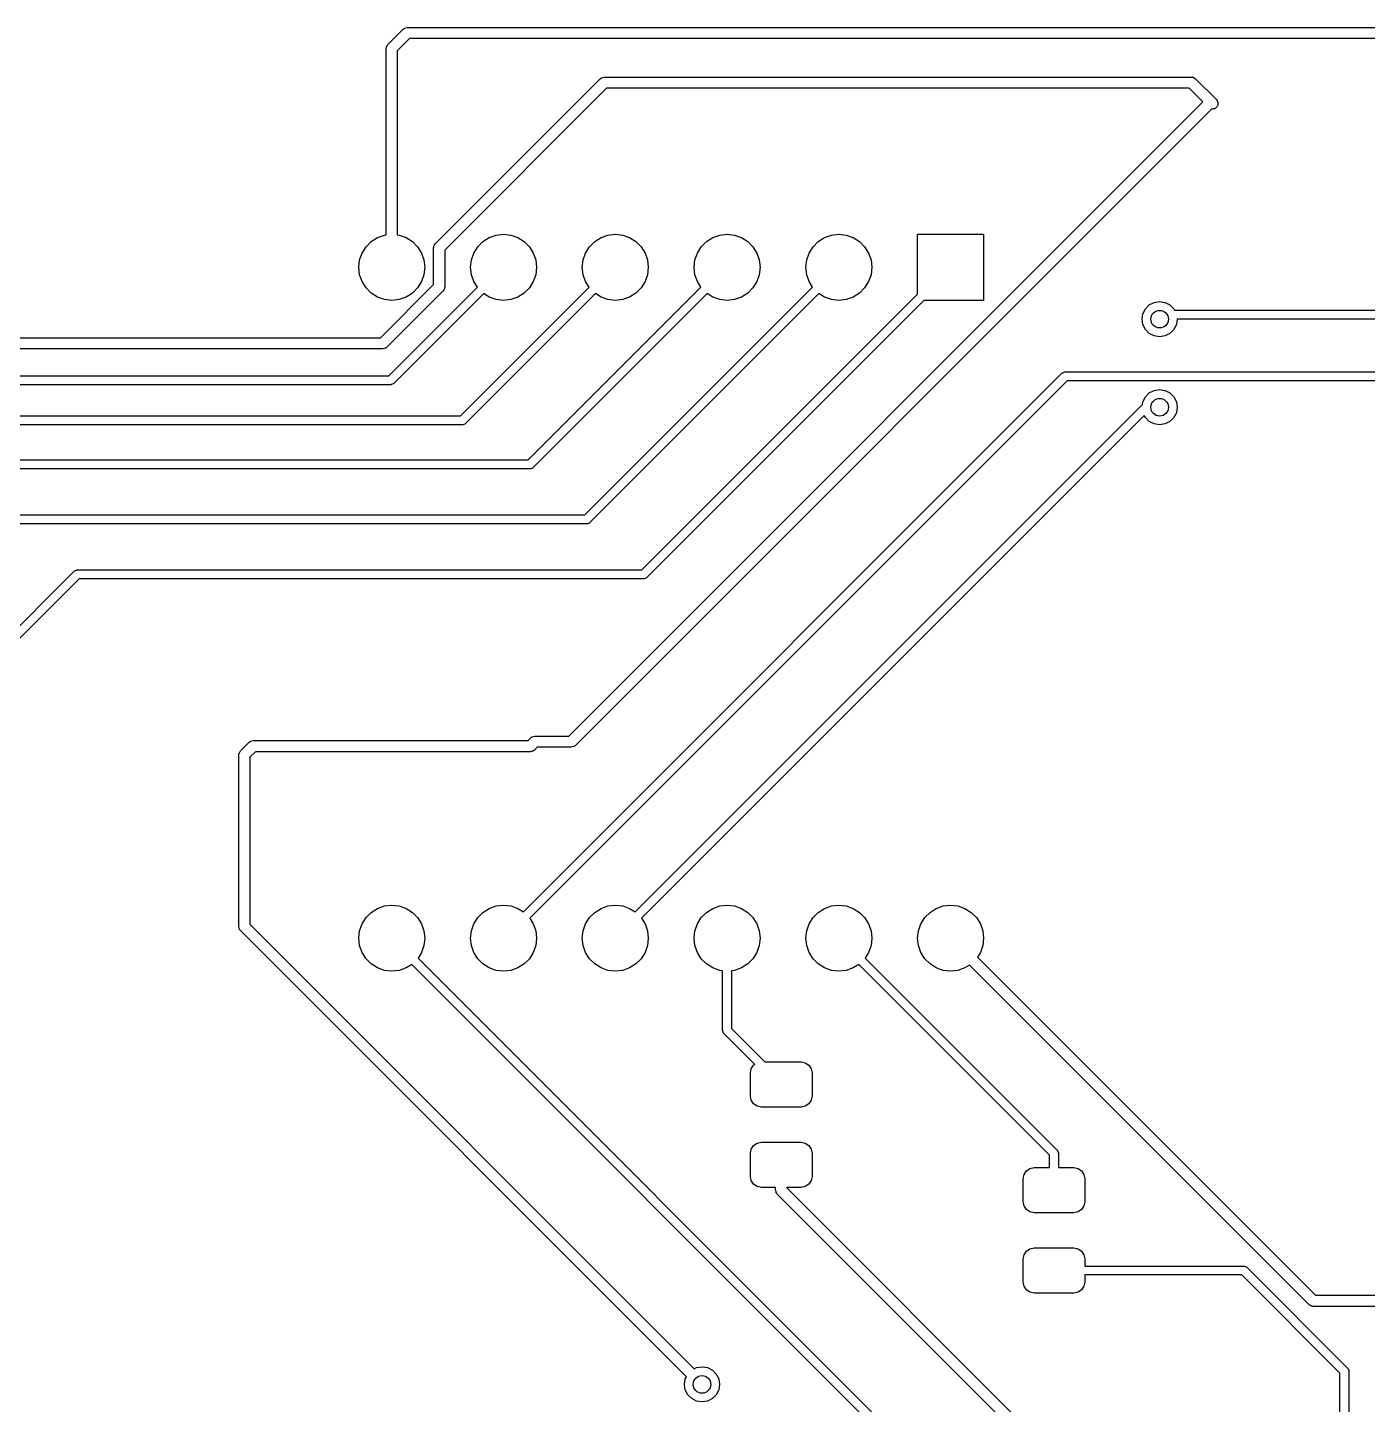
# Model space of a CAD drawing. Extents: x 98.9 to 195.6, y -145.3 to -49.1.
# Drawn here: x 122.87 to 153.32, y -80.36 to -49.08 of the extents above; entities that cross this region are included whole.
import ezdxf

# ---------------------------------------------------------------- set-up
doc = ezdxf.new("R2010")
doc.units = 0
doc.layers.add('BLACK', color=7, linetype='CONTINUOUS')

msp = doc.modelspace()

# ---------------------------------------------------------------- linework, layer by layer
at = {"layer": 'BLACK', "linetype": 'CONTINUOUS'}
for p, q in [((131.412, -49.1116), (131.429, -49.0982)), ((131.429, -49.0982), (131.432, -49.0948)), ((131.432, -49.0948), (131.435, -49.0941)), ((131.435, -49.0941), (131.44, -49.0903)), ((131.44, -49.0903), (131.47, -49.0837)), ((131.47, -49.0837), (131.5, -49.075)), ((131.5, -49.075), (171.6, -49.075)), ((131.062, -49.4616), (131.412, -49.1116)), ((131.552, -49.325), (131.275, -49.6018)), ((171.548, -49.325), (131.552, -49.325)), ((131.025, -49.55), (131.028, -49.5279)), ((131.025, -53.7866), (131.025, -49.55)), ((131.028, -49.5234), (131.029, -49.521)), ((131.028, -49.5279), (131.028, -49.5234)), ((131.029, -49.521), (131.03, -49.5148)), ((131.03, -49.5148), (131.047, -49.4888)), ((131.047, -49.4888), (131.062, -49.4616)), ((131.275, -49.6018), (131.275, -53.7866)), ((132.137, -53.9866), (135.887, -50.2372)), ((135.887, -50.2372), (135.905, -50.2236)), ((135.905, -50.2236), (135.908, -50.2202)), ((135.908, -50.2202), (135.91, -50.2194)), ((135.91, -50.2194), (135.916, -50.2155)), ((135.916, -50.2155), (135.946, -50.2089)), ((135.946, -50.2089), (135.976, -50.2)), ((135.976, -50.2), (149.327, -50.2)), ((149.327, -50.2), (149.349, -50.2032)), ((149.349, -50.2032), (149.354, -50.2029)), ((149.354, -50.2029), (149.356, -50.2042)), ((149.356, -50.2042), (149.363, -50.2051)), ((149.363, -50.2051), (149.389, -50.2221)), ((149.389, -50.2221), (149.417, -50.2372)), ((149.417, -50.2372), (149.89, -50.7102)), ((136.029, -50.454), (132.354, -54.129)), ((149.274, -50.454), (136.029, -50.454)), ((149.584, -50.7632), (149.274, -50.454)), ((135.174, -65.173), (149.584, -50.7632)), ((149.779, -50.927), (135.316, -65.3898)), ((149.8, -50.927), (149.779, -50.927)), ((149.822, -50.9206), (149.8, -50.927)), ((149.844, -50.919), (149.822, -50.9206)), ((149.855, -50.9107), (149.844, -50.919)), ((149.869, -50.9068), (149.855, -50.9107)), ((149.884, -50.8897), (149.869, -50.9068)), ((149.902, -50.8761), (149.884, -50.8897)), ((149.89, -50.7102), (149.894, -50.7153)), ((149.894, -50.7153), (149.896, -50.7168)), ((149.896, -50.7168), (149.898, -50.721)), ((149.898, -50.721), (149.911, -50.7391)), ((149.906, -50.8632), (149.902, -50.8761)), ((149.916, -50.8528), (149.906, -50.8632)), ((149.911, -50.7391), (149.916, -50.7613)), ((149.916, -50.7613), (149.926, -50.7819)), ((149.919, -50.8303), (149.916, -50.8528)), ((149.927, -50.8091), (149.919, -50.8303)), ((149.926, -50.7819), (149.924, -50.7956)), ((149.924, -50.7956), (149.927, -50.8091)), ((130.825, -53.8468), (130.983, -53.7913)), ((130.983, -53.7913), (131.025, -53.7866)), ((131.275, -53.7866), (131.317, -53.7913)), ((131.317, -53.7913), (131.475, -53.8468)), ((133.365, -53.8468), (133.523, -53.7913)), ((133.523, -53.7913), (133.69, -53.7725)), ((133.69, -53.7725), (133.857, -53.7913)), ((133.857, -53.7913), (134.015, -53.8468)), ((135.905, -53.8468), (136.063, -53.7913)), ((136.063, -53.7913), (136.23, -53.7725)), ((136.23, -53.7725), (136.397, -53.7913)), ((136.397, -53.7913), (136.555, -53.8468)), ((138.445, -53.8468), (138.603, -53.7913)), ((138.603, -53.7913), (138.77, -53.7725)), ((138.77, -53.7725), (138.937, -53.7913)), ((138.937, -53.7913), (139.095, -53.8468)), ((140.985, -53.8468), (141.143, -53.7913)), ((141.143, -53.7913), (141.31, -53.7725)), ((141.31, -53.7725), (141.477, -53.7913)), ((141.477, -53.7913), (141.635, -53.8468)), ((143.1, -55.1288), (143.1, -53.7725)), ((143.1, -53.7725), (144.6, -53.7725)), ((144.6, -53.7725), (144.6, -55.2725)), ((130.474, -54.1971), (130.564, -54.0549)), ((130.564, -54.0549), (130.682, -53.9361)), ((130.682, -53.9361), (130.825, -53.8468)), ((131.475, -53.8468), (131.618, -53.9361)), ((131.618, -53.9361), (131.736, -54.0549)), ((131.736, -54.0549), (131.826, -54.1971)), ((132.1, -54.0764), (132.103, -54.0539)), ((132.1, -54.916), (132.1, -54.0764)), ((132.103, -54.0494), (132.104, -54.047)), ((132.103, -54.0539), (132.103, -54.0494)), ((132.104, -54.047), (132.105, -54.0406)), ((132.105, -54.0406), (132.122, -54.0142)), ((132.122, -54.0142), (132.137, -53.9866)), ((133.014, -54.1971), (133.104, -54.0549)), ((133.104, -54.0549), (133.222, -53.9361)), ((133.222, -53.9361), (133.365, -53.8468)), ((134.015, -53.8468), (134.158, -53.9361)), ((134.158, -53.9361), (134.276, -54.0549)), ((134.276, -54.0549), (134.366, -54.1971)), ((135.554, -54.1971), (135.644, -54.0549)), ((135.644, -54.0549), (135.762, -53.9361)), ((135.762, -53.9361), (135.905, -53.8468)), ((136.555, -53.8468), (136.698, -53.9361)), ((136.698, -53.9361), (136.816, -54.0549)), ((136.816, -54.0549), (136.906, -54.1971)), ((138.094, -54.1971), (138.184, -54.0549)), ((138.184, -54.0549), (138.302, -53.9361)), ((138.302, -53.9361), (138.445, -53.8468)), ((139.095, -53.8468), (139.238, -53.9361)), ((139.238, -53.9361), (139.356, -54.0549)), ((139.356, -54.0549), (139.446, -54.1971)), ((140.634, -54.1971), (140.724, -54.0549)), ((140.724, -54.0549), (140.842, -53.9361)), ((140.842, -53.9361), (140.985, -53.8468)), ((141.635, -53.8468), (141.778, -53.9361)), ((141.778, -53.9361), (141.896, -54.0549)), ((141.896, -54.0549), (141.986, -54.1971)), ((130.4, -54.5225), (130.419, -54.3556)), ((130.419, -54.3556), (130.474, -54.1971)), ((131.826, -54.1971), (131.881, -54.3556)), ((131.881, -54.3556), (131.9, -54.5225)), ((132.354, -54.129), (132.354, -54.9686)), ((132.94, -54.5225), (132.959, -54.3556)), ((132.959, -54.3556), (133.014, -54.1971)), ((134.366, -54.1971), (134.421, -54.3556)), ((134.421, -54.3556), (134.44, -54.5225)), ((135.48, -54.5225), (135.499, -54.3556)), ((135.499, -54.3556), (135.554, -54.1971)), ((136.906, -54.1971), (136.961, -54.3556)), ((136.961, -54.3556), (136.98, -54.5225)), ((138.02, -54.5225), (138.039, -54.3556)), ((138.039, -54.3556), (138.094, -54.1971)), ((139.446, -54.1971), (139.501, -54.3556)), ((139.501, -54.3556), (139.52, -54.5225)), ((140.56, -54.5225), (140.579, -54.3556)), ((140.579, -54.3556), (140.634, -54.1971)), ((141.986, -54.1971), (142.041, -54.3556)), ((142.041, -54.3556), (142.06, -54.5225)), ((130.419, -54.6894), (130.4, -54.5225)), ((130.474, -54.8479), (130.419, -54.6894)), ((131.881, -54.6894), (131.826, -54.8479)), ((131.9, -54.5225), (131.881, -54.6894)), ((132.959, -54.6894), (132.94, -54.5225)), ((133.014, -54.8479), (132.959, -54.6894)), ((134.421, -54.6894), (134.366, -54.8479)), ((134.44, -54.5225), (134.421, -54.6894)), ((135.499, -54.6894), (135.48, -54.5225)), ((135.554, -54.8479), (135.499, -54.6894)), ((136.961, -54.6894), (136.906, -54.8479)), ((136.98, -54.5225), (136.961, -54.6894)), ((138.039, -54.6894), (138.02, -54.5225)), ((138.094, -54.8479), (138.039, -54.6894)), ((139.501, -54.6894), (139.446, -54.8479)), ((139.52, -54.5225), (139.501, -54.6894)), ((140.579, -54.6894), (140.56, -54.5225)), ((140.634, -54.8479), (140.579, -54.6894)), ((142.041, -54.6894), (141.986, -54.8479)), ((142.06, -54.5225), (142.041, -54.6894)), ((130.564, -54.9901), (130.474, -54.8479)), ((130.682, -55.1089), (130.564, -54.9901)), ((130.895, -56.121), (132.1, -54.916)), ((131.083, -56.9859), (133.094, -54.9748)), ((131.736, -54.9901), (131.618, -55.1089)), ((131.826, -54.8479), (131.736, -54.9901)), ((132.332, -55.0308), (132.317, -55.0584)), ((132.349, -55.0044), (132.332, -55.0308)), ((132.35, -54.998), (132.349, -55.0044)), ((132.351, -54.9956), (132.35, -54.998)), ((132.354, -54.9686), (132.351, -54.9911)), ((132.351, -54.9911), (132.351, -54.9956)), ((132.71, -57.8984), (135.634, -54.9748)), ((133.094, -54.9748), (133.014, -54.8479)), ((134.276, -54.9901), (134.158, -55.1089)), ((134.25, -58.8984), (138.174, -54.9748)), ((134.366, -54.8479), (134.276, -54.9901)), ((135.54, -60.1484), (140.714, -54.9748)), ((135.634, -54.9748), (135.554, -54.8479)), ((136.816, -54.9901), (136.698, -55.1089)), ((136.906, -54.8479), (136.816, -54.9901)), ((138.174, -54.9748), (138.094, -54.8479)), ((139.356, -54.9901), (139.238, -55.1089)), ((139.446, -54.8479), (139.356, -54.9901)), ((140.714, -54.9748), (140.634, -54.8479)), ((141.896, -54.9901), (141.778, -55.1089)), ((141.986, -54.8479), (141.896, -54.9901)), ((130.825, -55.1982), (130.682, -55.1089)), ((130.983, -55.2537), (130.825, -55.1982)), ((131.15, -55.2725), (130.983, -55.2537)), ((132.317, -55.0584), (131.037, -56.3378)), ((131.317, -55.2537), (131.15, -55.2725)), ((133.238, -55.1185), (131.197, -57.1593)), ((131.475, -55.1982), (131.317, -55.2537)), ((131.618, -55.1089), (131.475, -55.1982)), ((135.778, -55.1185), (132.824, -58.0718)), ((133.365, -55.1982), (133.238, -55.1185)), ((133.523, -55.2537), (133.365, -55.1982)), ((133.69, -55.2725), (133.523, -55.2537)), ((133.857, -55.2537), (133.69, -55.2725)), ((134.015, -55.1982), (133.857, -55.2537)), ((134.158, -55.1089), (134.015, -55.1982)), ((138.318, -55.1185), (134.364, -59.0718)), ((140.858, -55.1185), (135.654, -60.3218)), ((135.905, -55.1982), (135.778, -55.1185)), ((136.063, -55.2537), (135.905, -55.1982)), ((136.23, -55.2725), (136.063, -55.2537)), ((136.397, -55.2537), (136.23, -55.2725)), ((136.555, -55.1982), (136.397, -55.2537)), ((136.698, -55.1089), (136.555, -55.1982)), ((136.83, -61.3984), (143.1, -55.1288)), ((143.244, -55.2725), (136.944, -61.5718)), ((138.445, -55.1982), (138.318, -55.1185)), ((138.603, -55.2537), (138.445, -55.1982)), ((138.77, -55.2725), (138.603, -55.2537)), ((138.937, -55.2537), (138.77, -55.2725)), ((139.095, -55.1982), (138.937, -55.2537)), ((139.238, -55.1089), (139.095, -55.1982)), ((140.985, -55.1982), (140.858, -55.1185)), ((141.143, -55.2537), (140.985, -55.1982)), ((141.31, -55.2725), (141.143, -55.2537)), ((141.477, -55.2537), (141.31, -55.2725)), ((141.635, -55.1982), (141.477, -55.2537)), ((141.778, -55.1089), (141.635, -55.1982)), ((144.6, -55.2725), (143.244, -55.2725)), ((148.365, -55.3764), (148.476, -55.3196)), ((148.476, -55.3196), (148.6, -55.3)), ((148.6, -55.3), (148.724, -55.3196)), ((148.724, -55.3196), (148.835, -55.3764)), ((148.2, -55.7), (148.22, -55.5764)), ((148.22, -55.5764), (148.276, -55.4649)), ((148.276, -55.4649), (148.365, -55.3764)), ((148.835, -55.3764), (148.924, -55.4649)), ((148.924, -55.4649), (148.941, -55.4984)), ((148.941, -55.4984), (194.4, -55.4984)), ((148.22, -55.8236), (148.2, -55.7)), ((148.276, -55.9351), (148.22, -55.8236)), ((148.365, -56.0236), (148.276, -55.9351)), ((148.924, -55.9351), (148.835, -56.0236)), ((148.98, -55.8236), (148.924, -55.9351)), ((149, -55.7016), (148.98, -55.8236)), ((194.298, -55.7016), (149, -55.7016)), ((103.752, -56.121), (130.895, -56.121)), ((148.476, -56.0804), (148.365, -56.0236)), ((148.6, -56.1), (148.476, -56.0804)), ((148.724, -56.0804), (148.6, -56.1)), ((148.835, -56.0236), (148.724, -56.0804)), ((130.948, -56.375), (103.805, -56.375)), ((130.978, -56.3661), (130.948, -56.375)), ((131.008, -56.3595), (130.978, -56.3661)), ((131.014, -56.3556), (131.008, -56.3595)), ((131.016, -56.3548), (131.014, -56.3556)), ((131.019, -56.3514), (131.016, -56.3548)), ((131.037, -56.3378), (131.019, -56.3514)), ((134.142, -69.1665), (146.381, -56.9282)), ((146.381, -56.9282), (146.388, -56.9244)), ((146.388, -56.9244), (146.393, -56.9178)), ((146.393, -56.9178), (146.415, -56.9105)), ((146.415, -56.9105), (146.437, -56.8997)), ((146.437, -56.8997), (146.445, -56.9009)), ((146.445, -56.9009), (146.452, -56.8984)), ((146.452, -56.8984), (167.5, -56.8984)), ((105.2, -56.9859), (131.083, -56.9859)), ((131.125, -57.1891), (105.2, -57.1891)), ((131.133, -57.1866), (131.125, -57.1891)), ((131.141, -57.1878), (131.133, -57.1866)), ((131.162, -57.177), (131.141, -57.1878)), ((131.185, -57.1697), (131.162, -57.177)), ((131.19, -57.1631), (131.185, -57.1697)), ((131.197, -57.1593), (131.19, -57.1631)), ((146.495, -57.1016), (134.286, -69.3102)), ((167.458, -57.1016), (146.495, -57.1016)), ((148.22, -57.5775), (148.276, -57.466)), ((148.276, -57.466), (148.365, -57.3775)), ((148.365, -57.3775), (148.476, -57.3207)), ((148.476, -57.3207), (148.6, -57.3011)), ((148.6, -57.3011), (148.724, -57.3207)), ((148.724, -57.3207), (148.835, -57.3775)), ((148.835, -57.3775), (148.924, -57.466)), ((148.924, -57.466), (148.98, -57.5775)), ((136.682, -69.1665), (148.21, -57.639)), ((148.21, -57.639), (148.22, -57.5775)), ((148.98, -57.8247), (148.924, -57.9362)), ((148.98, -57.5775), (149, -57.7011)), ((149, -57.7011), (148.98, -57.8247)), ((109.087, -57.8984), (132.71, -57.8984)), ((132.752, -58.1016), (109.13, -58.1016)), ((132.76, -58.0991), (132.752, -58.1016)), ((132.768, -58.1003), (132.76, -58.0991)), ((132.79, -58.0895), (132.768, -58.1003)), ((132.812, -58.0822), (132.79, -58.0895)), ((132.817, -58.0756), (132.812, -58.0822)), ((132.824, -58.0718), (132.817, -58.0756)), ((148.251, -57.8856), (136.826, -69.3102)), ((148.276, -57.9362), (148.251, -57.8856)), ((148.365, -58.0247), (148.276, -57.9362)), ((148.476, -58.0815), (148.365, -58.0247)), ((148.6, -58.1011), (148.476, -58.0815)), ((148.724, -58.0815), (148.6, -58.1011)), ((148.835, -58.0247), (148.724, -58.0815)), ((148.924, -57.9362), (148.835, -58.0247)), ((113.25, -58.8984), (134.25, -58.8984)), ((134.292, -59.1016), (113.35, -59.1016)), ((134.3, -59.0991), (134.292, -59.1016)), ((134.308, -59.1003), (134.3, -59.0991)), ((134.33, -59.0895), (134.308, -59.1003)), ((134.352, -59.0822), (134.33, -59.0895)), ((134.357, -59.0756), (134.352, -59.0822)), ((134.364, -59.0718), (134.357, -59.0756)), ((118.75, -60.1484), (135.54, -60.1484)), ((135.582, -60.3516), (118.792, -60.3516)), ((135.59, -60.3491), (135.582, -60.3516)), ((135.598, -60.3503), (135.59, -60.3491)), ((135.62, -60.3395), (135.598, -60.3503)), ((135.642, -60.3322), (135.62, -60.3395)), ((135.647, -60.3256), (135.642, -60.3322)), ((135.654, -60.3218), (135.647, -60.3256)), ((105.428, -79.9282), (123.928, -61.4282)), ((124.042, -61.6016), (105.602, -80.0421)), ((123.928, -61.4282), (123.935, -61.4244)), ((123.935, -61.4244), (123.94, -61.4178)), ((123.94, -61.4178), (123.963, -61.4105)), ((123.963, -61.4105), (123.984, -61.3997)), ((123.984, -61.3997), (123.992, -61.4009)), ((123.992, -61.4009), (124, -61.3984)), ((124, -61.3984), (136.83, -61.3984)), ((136.873, -61.6016), (124.042, -61.6016)), ((136.88, -61.5991), (136.873, -61.6016)), ((136.888, -61.6003), (136.88, -61.5991)), ((136.91, -61.5895), (136.888, -61.6003)), ((136.932, -61.5822), (136.91, -61.5895)), ((136.937, -61.5756), (136.932, -61.5822)), ((136.944, -61.5718), (136.937, -61.5756)), ((127.71, -65.5102), (127.91, -65.3102)), ((127.91, -65.3102), (127.928, -65.2966)), ((127.928, -65.2966), (127.931, -65.2932)), ((127.931, -65.2932), (127.934, -65.2924)), ((127.934, -65.2924), (127.939, -65.2885)), ((127.939, -65.2885), (127.97, -65.2819)), ((127.97, -65.2819), (128, -65.273)), ((128, -65.273), (134.247, -65.273)), ((134.247, -65.273), (134.31, -65.2102)), ((134.31, -65.2102), (134.328, -65.1966)), ((134.328, -65.1966), (134.331, -65.1932)), ((134.331, -65.1932), (134.334, -65.1924)), ((134.334, -65.1924), (134.339, -65.1885)), ((134.339, -65.1885), (134.37, -65.1819)), ((134.37, -65.1819), (134.4, -65.173)), ((134.4, -65.173), (135.174, -65.173)), ((127.673, -65.6), (127.676, -65.5775)), ((127.673, -69.5), (127.673, -65.6)), ((127.676, -65.573), (127.677, -65.5706)), ((127.676, -65.5775), (127.676, -65.573)), ((127.677, -65.5706), (127.678, -65.5642)), ((127.678, -65.5642), (127.695, -65.5378)), ((127.695, -65.5378), (127.71, -65.5102)), ((128.053, -65.527), (127.927, -65.6526)), ((127.927, -65.6526), (127.927, -69.4474)), ((134.3, -65.527), (128.053, -65.527)), ((134.33, -65.5181), (134.3, -65.527)), ((134.361, -65.5115), (134.33, -65.5181)), ((134.366, -65.5076), (134.361, -65.5115)), ((134.369, -65.5068), (134.366, -65.5076)), ((134.372, -65.5034), (134.369, -65.5068)), ((134.39, -65.4898), (134.372, -65.5034)), ((134.453, -65.427), (134.39, -65.4898)), ((135.226, -65.427), (134.453, -65.427)), ((135.257, -65.4181), (135.226, -65.427)), ((135.287, -65.4115), (135.257, -65.4181)), ((135.293, -65.4076), (135.287, -65.4115)), ((135.295, -65.4068), (135.293, -65.4076)), ((135.298, -65.4034), (135.295, -65.4068)), ((135.316, -65.3898), (135.298, -65.4034)), ((130.682, -69.1761), (130.825, -69.0868)), ((130.825, -69.0868), (130.983, -69.0313)), ((130.983, -69.0313), (131.15, -69.0125)), ((131.15, -69.0125), (131.317, -69.0313)), ((131.317, -69.0313), (131.475, -69.0868)), ((131.475, -69.0868), (131.618, -69.1761)), ((133.222, -69.1761), (133.365, -69.0868)), ((133.365, -69.0868), (133.523, -69.0313)), ((133.523, -69.0313), (133.69, -69.0125)), ((133.69, -69.0125), (133.857, -69.0313)), ((133.857, -69.0313), (134.015, -69.0868)), ((134.015, -69.0868), (134.142, -69.1665)), ((135.762, -69.1761), (135.905, -69.0868)), ((135.905, -69.0868), (136.063, -69.0313)), ((136.063, -69.0313), (136.23, -69.0125)), ((136.23, -69.0125), (136.397, -69.0313)), ((136.397, -69.0313), (136.555, -69.0868)), ((136.555, -69.0868), (136.682, -69.1665)), ((138.302, -69.1761), (138.445, -69.0868)), ((138.445, -69.0868), (138.603, -69.0313)), ((138.603, -69.0313), (138.77, -69.0125)), ((138.77, -69.0125), (138.937, -69.0313)), ((138.937, -69.0313), (139.095, -69.0868)), ((139.095, -69.0868), (139.238, -69.1761)), ((140.842, -69.1761), (140.985, -69.0868)), ((140.985, -69.0868), (141.143, -69.0313)), ((141.143, -69.0313), (141.31, -69.0125)), ((141.31, -69.0125), (141.477, -69.0313)), ((141.477, -69.0313), (141.635, -69.0868)), ((141.635, -69.0868), (141.778, -69.1761)), ((143.382, -69.1761), (143.525, -69.0868)), ((143.525, -69.0868), (143.683, -69.0313)), ((143.683, -69.0313), (143.85, -69.0125)), ((143.85, -69.0125), (144.017, -69.0313)), ((144.017, -69.0313), (144.175, -69.0868)), ((144.175, -69.0868), (144.318, -69.1761)), ((130.419, -69.5956), (130.474, -69.4371)), ((130.474, -69.4371), (130.564, -69.2949)), ((130.564, -69.2949), (130.682, -69.1761)), ((131.618, -69.1761), (131.736, -69.2949)), ((131.736, -69.2949), (131.826, -69.4371)), ((131.826, -69.4371), (131.881, -69.5956)), ((132.959, -69.5956), (133.014, -69.4371)), ((133.014, -69.4371), (133.104, -69.2949)), ((133.104, -69.2949), (133.222, -69.1761)), ((134.286, -69.3102), (134.366, -69.4371)), ((134.366, -69.4371), (134.421, -69.5956)), ((135.499, -69.5956), (135.554, -69.4371)), ((135.554, -69.4371), (135.644, -69.2949)), ((135.644, -69.2949), (135.762, -69.1761)), ((136.826, -69.3102), (136.906, -69.4371)), ((136.906, -69.4371), (136.961, -69.5956)), ((138.039, -69.5956), (138.094, -69.4371)), ((138.094, -69.4371), (138.184, -69.2949)), ((138.184, -69.2949), (138.302, -69.1761)), ((139.238, -69.1761), (139.356, -69.2949)), ((139.356, -69.2949), (139.446, -69.4371)), ((139.446, -69.4371), (139.501, -69.5956)), ((140.579, -69.5956), (140.634, -69.4371)), ((140.634, -69.4371), (140.724, -69.2949)), ((140.724, -69.2949), (140.842, -69.1761)), ((141.778, -69.1761), (141.896, -69.2949)), ((141.896, -69.2949), (141.986, -69.4371)), ((141.986, -69.4371), (142.041, -69.5956)), ((143.119, -69.5956), (143.174, -69.4371)), ((143.174, -69.4371), (143.264, -69.2949)), ((143.264, -69.2949), (143.382, -69.1761)), ((144.318, -69.1761), (144.436, -69.2949)), ((144.436, -69.2949), (144.526, -69.4371)), ((144.526, -69.4371), (144.581, -69.5956)), ((127.682, -69.5302), (127.673, -69.5)), ((127.689, -69.5609), (127.682, -69.5302)), ((127.692, -69.566), (127.689, -69.5609)), ((127.693, -69.5687), (127.692, -69.566)), ((127.697, -69.5716), (127.693, -69.5687)), ((127.71, -69.5898), (127.697, -69.5716)), ((137.846, -79.7252), (127.71, -69.5898)), ((127.927, -69.4474), (138.025, -79.5456)), ((130.4, -69.7625), (130.419, -69.5956)), ((131.881, -69.5956), (131.9, -69.7625)), ((132.94, -69.7625), (132.959, -69.5956)), ((134.421, -69.5956), (134.44, -69.7625)), ((135.48, -69.7625), (135.499, -69.5956)), ((136.961, -69.5956), (136.98, -69.7625)), ((138.02, -69.7625), (138.039, -69.5956)), ((139.501, -69.5956), (139.52, -69.7625)), ((140.56, -69.7625), (140.579, -69.5956)), ((142.041, -69.5956), (142.06, -69.7625)), ((143.1, -69.7625), (143.119, -69.5956)), ((144.581, -69.5956), (144.6, -69.7625)), ((130.419, -69.9294), (130.4, -69.7625)), ((130.474, -70.0879), (130.419, -69.9294)), ((131.881, -69.9294), (131.826, -70.0879)), ((131.9, -69.7625), (131.881, -69.9294)), ((132.959, -69.9294), (132.94, -69.7625)), ((133.014, -70.0879), (132.959, -69.9294)), ((134.421, -69.9294), (134.366, -70.0879)), ((134.44, -69.7625), (134.421, -69.9294)), ((135.499, -69.9294), (135.48, -69.7625)), ((135.554, -70.0879), (135.499, -69.9294)), ((136.961, -69.9294), (136.906, -70.0879)), ((136.98, -69.7625), (136.961, -69.9294)), ((138.039, -69.9294), (138.02, -69.7625)), ((138.094, -70.0879), (138.039, -69.9294)), ((139.501, -69.9294), (139.446, -70.0879)), ((139.52, -69.7625), (139.501, -69.9294)), ((140.579, -69.9294), (140.56, -69.7625)), ((140.634, -70.0879), (140.579, -69.9294)), ((142.041, -69.9294), (141.986, -70.0879)), ((142.06, -69.7625), (142.041, -69.9294)), ((143.119, -69.9294), (143.1, -69.7625)), ((143.174, -70.0879), (143.119, -69.9294)), ((144.581, -69.9294), (144.526, -70.0879)), ((144.6, -69.7625), (144.581, -69.9294)), ((130.564, -70.2301), (130.474, -70.0879)), ((130.682, -70.3489), (130.564, -70.2301)), ((130.825, -70.4382), (130.682, -70.3489)), ((131.602, -70.3585), (131.475, -70.4382)), ((144.903, -83.6593), (131.602, -70.3585)), ((131.826, -70.0879), (131.746, -70.2148)), ((131.746, -70.2148), (145.017, -83.4859)), ((133.104, -70.2301), (133.014, -70.0879)), ((133.222, -70.3489), (133.104, -70.2301)), ((133.365, -70.4382), (133.222, -70.3489)), ((134.158, -70.3489), (134.015, -70.4382)), ((134.276, -70.2301), (134.158, -70.3489)), ((134.366, -70.0879), (134.276, -70.2301)), ((135.644, -70.2301), (135.554, -70.0879)), ((135.762, -70.3489), (135.644, -70.2301)), ((135.905, -70.4382), (135.762, -70.3489)), ((136.698, -70.3489), (136.555, -70.4382)), ((136.816, -70.2301), (136.698, -70.3489)), ((136.906, -70.0879), (136.816, -70.2301)), ((138.184, -70.2301), (138.094, -70.0879)), ((138.302, -70.3489), (138.184, -70.2301)), ((138.445, -70.4382), (138.302, -70.3489)), ((139.238, -70.3489), (139.095, -70.4382)), ((139.356, -70.2301), (139.238, -70.3489)), ((139.446, -70.0879), (139.356, -70.2301)), ((140.724, -70.2301), (140.634, -70.0879)), ((140.842, -70.3489), (140.724, -70.2301)), ((140.985, -70.4382), (140.842, -70.3489)), ((141.762, -70.3585), (141.635, -70.4382)), ((146.098, -74.6946), (141.762, -70.3585)), ((141.986, -70.0879), (141.906, -70.2148)), ((141.906, -70.2148), (146.272, -74.5807)), ((143.264, -70.2301), (143.174, -70.0879)), ((143.382, -70.3489), (143.264, -70.2301)), ((143.525, -70.4382), (143.382, -70.3489)), ((144.28, -70.3724), (144.175, -70.4382)), ((151.998, -78.0898), (144.28, -70.3724)), ((144.526, -70.0879), (144.46, -70.1927)), ((144.46, -70.1927), (152.14, -77.873)), ((130.983, -70.4937), (130.825, -70.4382)), ((131.15, -70.5125), (130.983, -70.4937)), ((131.317, -70.4937), (131.15, -70.5125)), ((131.475, -70.4382), (131.317, -70.4937)), ((133.523, -70.4937), (133.365, -70.4382)), ((133.69, -70.5125), (133.523, -70.4937)), ((133.857, -70.4937), (133.69, -70.5125)), ((134.015, -70.4382), (133.857, -70.4937)), ((136.063, -70.4937), (135.905, -70.4382)), ((136.23, -70.5125), (136.063, -70.4937)), ((136.397, -70.4937), (136.23, -70.5125)), ((136.555, -70.4382), (136.397, -70.4937)), ((138.603, -70.4937), (138.445, -70.4382)), ((138.668, -70.5011), (138.603, -70.4937)), ((138.668, -71.8575), (138.668, -70.5011)), ((138.937, -70.4937), (138.872, -70.5011)), ((138.872, -70.5011), (138.872, -71.8154)), ((139.095, -70.4382), (138.937, -70.4937)), ((141.143, -70.4937), (140.985, -70.4382)), ((141.31, -70.5125), (141.143, -70.4937)), ((141.477, -70.4937), (141.31, -70.5125)), ((141.635, -70.4382), (141.477, -70.4937)), ((143.683, -70.4937), (143.525, -70.4382)), ((143.85, -70.5125), (143.683, -70.4937)), ((144.017, -70.4937), (143.85, -70.5125)), ((144.175, -70.4382), (144.017, -70.4937)), ((138.671, -71.8653), (138.668, -71.8575)), ((138.67, -71.8734), (138.671, -71.8653)), ((138.68, -71.8946), (138.67, -71.8734)), ((138.688, -71.9172), (138.68, -71.8946)), ((138.694, -71.922), (138.688, -71.9172)), ((138.698, -71.9293), (138.694, -71.922)), ((139.399, -72.6307), (138.698, -71.9293)), ((138.872, -71.8154), (139.631, -72.575)), ((139.3, -72.825), (139.319, -72.7293)), ((139.3, -73.35), (139.3, -72.825)), ((139.319, -72.7293), (139.373, -72.6482)), ((139.373, -72.6482), (139.399, -72.6307)), ((139.631, -72.575), (140.45, -72.575)), ((140.45, -72.575), (140.546, -72.594)), ((140.546, -72.594), (140.627, -72.6482)), ((140.627, -72.6482), (140.681, -72.7293)), ((140.681, -72.7293), (140.7, -72.825)), ((140.7, -72.825), (140.7, -73.35)), ((139.319, -73.4457), (139.3, -73.35)), ((139.373, -73.5268), (139.319, -73.4457)), ((140.681, -73.4457), (140.627, -73.5268)), ((140.7, -73.35), (140.681, -73.4457)), ((139.454, -73.581), (139.373, -73.5268)), ((139.55, -73.6), (139.454, -73.581)), ((140.45, -73.6), (139.55, -73.6)), ((140.546, -73.581), (140.45, -73.6)), ((140.627, -73.5268), (140.546, -73.581)), ((139.373, -74.4732), (139.454, -74.419)), ((139.454, -74.419), (139.55, -74.4)), ((139.55, -74.4), (140.45, -74.4)), ((140.45, -74.4), (140.546, -74.419)), ((140.546, -74.419), (140.627, -74.4732)), ((139.3, -74.65), (139.319, -74.5543)), ((139.3, -75.175), (139.3, -74.65)), ((139.319, -74.5543), (139.373, -74.4732)), ((140.627, -74.4732), (140.681, -74.5543)), ((140.681, -74.5543), (140.7, -74.65)), ((140.7, -74.65), (140.7, -75.175)), ((146.098, -74.975), (146.098, -74.6946)), ((146.272, -74.5807), (146.276, -74.588)), ((146.276, -74.588), (146.282, -74.5928)), ((146.282, -74.5928), (146.29, -74.6154)), ((146.29, -74.6154), (146.3, -74.6366)), ((146.3, -74.6366), (146.299, -74.6447)), ((146.299, -74.6447), (146.302, -74.6525)), ((146.302, -74.6525), (146.302, -74.975)), ((145.519, -75.1293), (145.573, -75.0482)), ((145.573, -75.0482), (145.654, -74.994)), ((145.654, -74.994), (145.75, -74.975)), ((145.75, -74.975), (146.098, -74.975)), ((146.302, -74.975), (146.65, -74.975)), ((146.65, -74.975), (146.746, -74.994)), ((146.746, -74.994), (146.827, -75.0482)), ((146.827, -75.0482), (146.881, -75.1293)), ((139.319, -75.2707), (139.3, -75.175)), ((139.373, -75.3518), (139.319, -75.2707)), ((139.454, -75.406), (139.373, -75.3518)), ((140.627, -75.3518), (140.546, -75.406)), ((140.681, -75.2707), (140.627, -75.3518)), ((140.7, -75.175), (140.681, -75.2707)), ((145.5, -75.225), (145.519, -75.1293)), ((145.5, -75.75), (145.5, -75.225)), ((146.881, -75.1293), (146.9, -75.225)), ((146.9, -75.225), (146.9, -75.75)), ((139.55, -75.425), (139.454, -75.406)), ((139.873, -75.425), (139.55, -75.425)), ((139.873, -75.4864), (139.873, -75.425)), ((139.882, -75.5166), (139.873, -75.4864)), ((139.889, -75.5473), (139.882, -75.5166)), ((139.892, -75.5524), (139.889, -75.5473)), ((139.893, -75.5551), (139.892, -75.5524)), ((139.897, -75.558), (139.893, -75.5551)), ((139.91, -75.5762), (139.897, -75.558)), ((147.046, -82.7116), (139.91, -75.5762)), ((140.45, -75.425), (140.127, -75.425)), ((140.127, -75.425), (140.127, -75.4338)), ((140.127, -75.4338), (147.225, -82.532)), ((140.546, -75.406), (140.45, -75.425)), ((145.519, -75.8457), (145.5, -75.75)), ((145.573, -75.9268), (145.519, -75.8457)), ((145.654, -75.981), (145.573, -75.9268)), ((145.75, -76), (145.654, -75.981)), ((146.65, -76), (145.75, -76)), ((146.746, -75.981), (146.65, -76)), ((146.827, -75.9268), (146.746, -75.981)), ((146.881, -75.8457), (146.827, -75.9268)), ((146.9, -75.75), (146.881, -75.8457)), ((145.519, -76.9543), (145.573, -76.8732)), ((145.573, -76.8732), (145.654, -76.819)), ((145.654, -76.819), (145.75, -76.8)), ((145.75, -76.8), (146.65, -76.8)), ((146.65, -76.8), (146.746, -76.819)), ((146.746, -76.819), (146.827, -76.8732)), ((146.827, -76.8732), (146.881, -76.9543)), ((145.5, -77.05), (145.519, -76.9543)), ((145.5, -77.575), (145.5, -77.05)), ((146.881, -76.9543), (146.9, -77.05)), ((146.9, -77.05), (146.9, -77.2109)), ((146.9, -77.2109), (150.512, -77.2109)), ((150.512, -77.2109), (150.52, -77.2134)), ((150.52, -77.2134), (150.528, -77.2122)), ((150.528, -77.2122), (150.55, -77.223)), ((150.55, -77.223), (150.572, -77.2303)), ((150.572, -77.2303), (150.577, -77.2369)), ((150.577, -77.2369), (150.584, -77.2407)), ((150.584, -77.2407), (152.872, -79.5282)), ((145.519, -77.6707), (145.5, -77.575)), ((146.9, -77.575), (146.881, -77.6707)), ((150.47, -77.4141), (146.9, -77.4141)), ((146.9, -77.4141), (146.9, -77.575)), ((152.698, -79.6421), (150.47, -77.4141)), ((145.573, -77.7518), (145.519, -77.6707)), ((145.654, -77.806), (145.573, -77.7518)), ((145.75, -77.825), (145.654, -77.806)), ((146.65, -77.825), (145.75, -77.825)), ((146.746, -77.806), (146.65, -77.825)), ((146.827, -77.7518), (146.746, -77.806)), ((146.881, -77.6707), (146.827, -77.7518)), ((152.14, -77.873), (166.121, -77.873)), ((152.025, -78.1049), (151.998, -78.0898)), ((152.052, -78.1219), (152.025, -78.1049)), ((152.058, -78.1228), (152.052, -78.1219)), ((152.061, -78.1241), (152.058, -78.1228)), ((152.065, -78.1238), (152.061, -78.1241)), ((152.088, -78.127), (152.065, -78.1238)), ((166.121, -78.127), (152.088, -78.127)), ((137.82, -79.7764), (137.846, -79.7252)), ((138.025, -79.5456), (138.076, -79.5196)), ((138.076, -79.5196), (138.2, -79.5)), ((138.2, -79.5), (138.324, -79.5196)), ((138.324, -79.5196), (138.435, -79.5764)), ((138.435, -79.5764), (138.524, -79.6649)), ((138.524, -79.6649), (138.58, -79.7764)), ((152.698, -86.6579), (152.698, -79.6421)), ((152.872, -79.5282), (152.876, -79.5355)), ((152.876, -79.5355), (152.882, -79.5403)), ((152.882, -79.5403), (152.89, -79.5629)), ((152.89, -79.5629), (152.9, -79.5841)), ((152.9, -79.5841), (152.899, -79.5922)), ((152.899, -79.5922), (152.902, -79.6)), ((152.902, -79.6), (152.902, -86.7)), ((137.8, -79.9), (137.82, -79.7764)), ((137.82, -80.0236), (137.8, -79.9)), ((137.876, -80.1351), (137.82, -80.0236)), ((138.58, -80.0236), (138.524, -80.1351)), ((138.58, -79.7764), (138.6, -79.9)), ((138.6, -79.9), (138.58, -80.0236)), ((137.965, -80.2236), (137.876, -80.1351)), ((138.076, -80.2804), (137.965, -80.2236)), ((138.2, -80.3), (138.076, -80.2804)), ((138.324, -80.2804), (138.2, -80.3)), ((138.435, -80.2236), (138.324, -80.2804)), ((138.524, -80.1351), (138.435, -80.2236))]:
    msp.add_line(p, q, dxfattribs=at)
at = {"layer": 'BLACK'}
for centre in [(148.6, -55.7), (148.6, -57.7011), (138.2, -79.9)]:
    msp.add_circle(centre, 0.2, dxfattribs=at)

doc.saveas('drawing.dxf')
